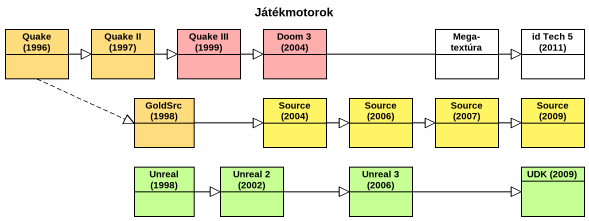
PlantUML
@startuml
title Játékmotorok
hide circle
hide empty members
class "Quake (1996)" as Quake_1996 #FFDC7E
class "Quake II (1997)" as Quake_II_1997 #FFDC7E
class "Quake III (1999)" as Quake_III_1999 #FFAEAE
class "Doom 3 (2004)" as Doom_3_2004 #FFAEAE
class "Mega- textúra" as Mega_textúra #FFFFFF
class "id Tech 5 (2011)" as id_Tech_5_2011 #FFFFFF
class "GoldSrc (1998)" as GoldSrc_1998 #FFDC7E
class "Source (2004)" as Source_2004 #FFF464
class "Source (2006)" as Source_2006 #FFF464
class "Source (2007)" as Source_2007 #FFF464
class "Source (2009)" as Source_2009 #FFF464
class "Unreal (1998)" as Unreal_1998 #C6FF94
class "Unreal 2 (2002)" as Unreal_2_2002 #C6FF94
class "Unreal 3 (2006)" as Unreal_3_2006 #C6FF94
class "UDK (2009)" as UDK_2009 #C6FF94
Quake_1996 -right-|> Quake_II_1997
Quake_1996 .right.|> GoldSrc_1998
Quake_II_1997 -right-|> Quake_III_1999
Quake_III_1999 -right-|> Doom_3_2004
Doom_3_2004 -right- Mega_textúra
Mega_textúra -right-|> id_Tech_5_2011
GoldSrc_1998 -right-|> Source_2004
Source_2004 -right-|> Source_2006
Source_2006 -right-|> Source_2007
Source_2007 -right-|> Source_2009
Unreal_1998 -right-|> Unreal_2_2002
Unreal_2_2002 -right-|> Unreal_3_2006
Unreal_3_2006 -right-|> UDK_2009
@enduml
